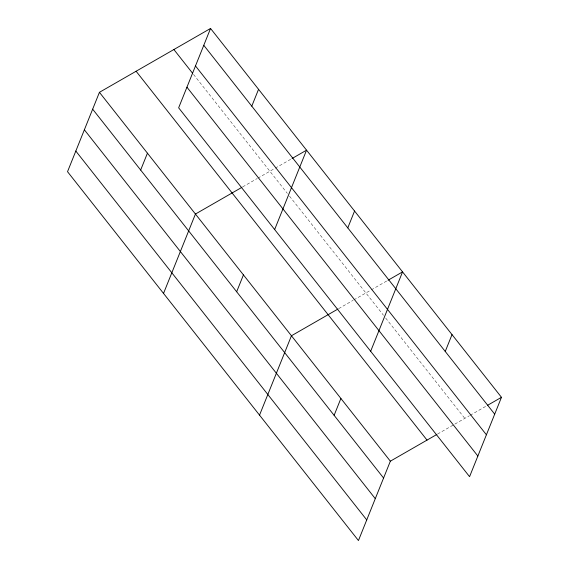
<?xml version="1.0" encoding="UTF-8"?>
<svg xmlns="http://www.w3.org/2000/svg" width="569" height="569" viewBox="0 0 569 569"><rect width="100%" height="100%" fill="white"/><g stroke="black" fill="none" stroke-linecap="round" stroke-linejoin="round"><path stroke-width="0.43" stroke-dasharray="2.85 2.13" d="M242.686 186.888L257.039 178.63M257.8 178.197L274.471 168.616M275.232 168.175L291.278 158.957M338.69 308.611L353.043 300.361M353.804 299.927L370.476 290.339M371.237 289.898L387.283 280.681M437.604 434.026L469.389 415.754M470.15 415.313L486.196 406.095M193.524 74.425L287.345 193.382M289.529 196.149L383.478 315.269M385.675 318.057L464.809 418.386"/><path stroke-width="0.85" d="M210.551 28.45L178.645 107.818L469.567 476.68L501.474 397.311L210.551 28.45L99.433 92.32L67.526 171.689L358.449 540.55L390.355 461.182L436.85 434.46M140.657 170.031L147.435 153.182M163.531 293.412L195.437 214.044L241.932 187.322M251.783 106.161L258.554 89.312M236.661 291.755L243.44 274.905M274.649 229.542L306.556 150.173L292.046 158.516M259.535 415.135L291.442 335.767L337.936 309.045M347.787 227.885L354.558 211.035M334.124 415.32L340.895 398.471M370.654 351.272L402.56 271.897L388.051 280.24M445.25 351.457L452.021 334.608M487.725 405.213L501.474 397.311M203.78 45.3L494.703 414.161M195.487 65.933L486.41 434.794M173.886 49.524L192.429 73.038M186.945 87.192L477.868 456.046M136.098 71.239L427.02 440.1M99.433 92.32L390.355 461.182M92.655 109.17L383.577 478.031M84.361 129.796L375.284 498.657M75.819 151.055L366.742 519.917"/></g></svg>
